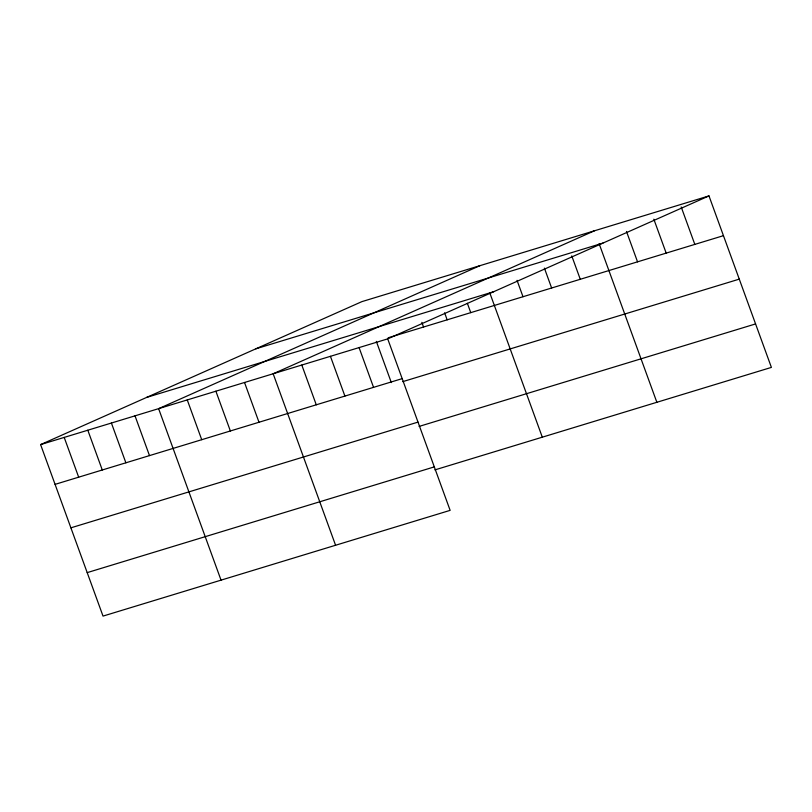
<?xml version="1.0" encoding="UTF-8"?>
<svg xmlns="http://www.w3.org/2000/svg" width="812" height="812" viewBox="0 0 812 812"><rect width="100%" height="100%" fill="white"/><g stroke="black" fill="none" stroke-linecap="round" stroke-linejoin="round"><path stroke-width="1.22" d="M708.977 195.905L387.71 338.868L450.132 510.362L103.022 616.095L40.6 444.6L361.868 301.638L708.977 195.905L771.4 367.4L434.907 469.894M479.892 265.686L158.614 408.659L221.037 580.144M594.435 230.801L273.167 373.764L335.579 545.258M255.851 348.815L602.961 243.082M146.617 397.423L493.726 291.691M388.146 337.802L723.451 235.673M40.6 444.6L387.71 338.868M55.074 484.368L402.184 378.636M402.793 381.63L739.275 279.135M70.898 527.83L418.007 422.108M419.093 426.422L755.576 323.927M87.199 572.622L434.308 466.89M681.197 206.969L694.818 244.392M653.833 219.199L666.185 253.111M626.478 231.43L637.542 261.84M599.114 243.661L656.857 402.285M571.76 255.892L580.275 279.277M544.395 268.122L551.632 288.006M517.041 280.353L522.999 296.725M489.677 292.584L542.304 437.181M467.357 303.282L470.757 312.64M444.6 312.813L447.158 319.827M421.844 322.344L423.549 327.023M376.342 341.395L391.333 382.584M359.077 347.597L373.55 387.354M330.433 356.316L344.907 396.083M301.8 365.045L316.274 404.802M244.524 382.482L258.998 422.25M215.89 391.211L230.364 430.969M187.257 399.93L201.721 439.698M135.015 415.845L149.489 455.603M111.406 423.032L125.88 462.799M87.808 430.228L102.282 469.986M64.199 437.414L78.673 477.172"/></g></svg>
